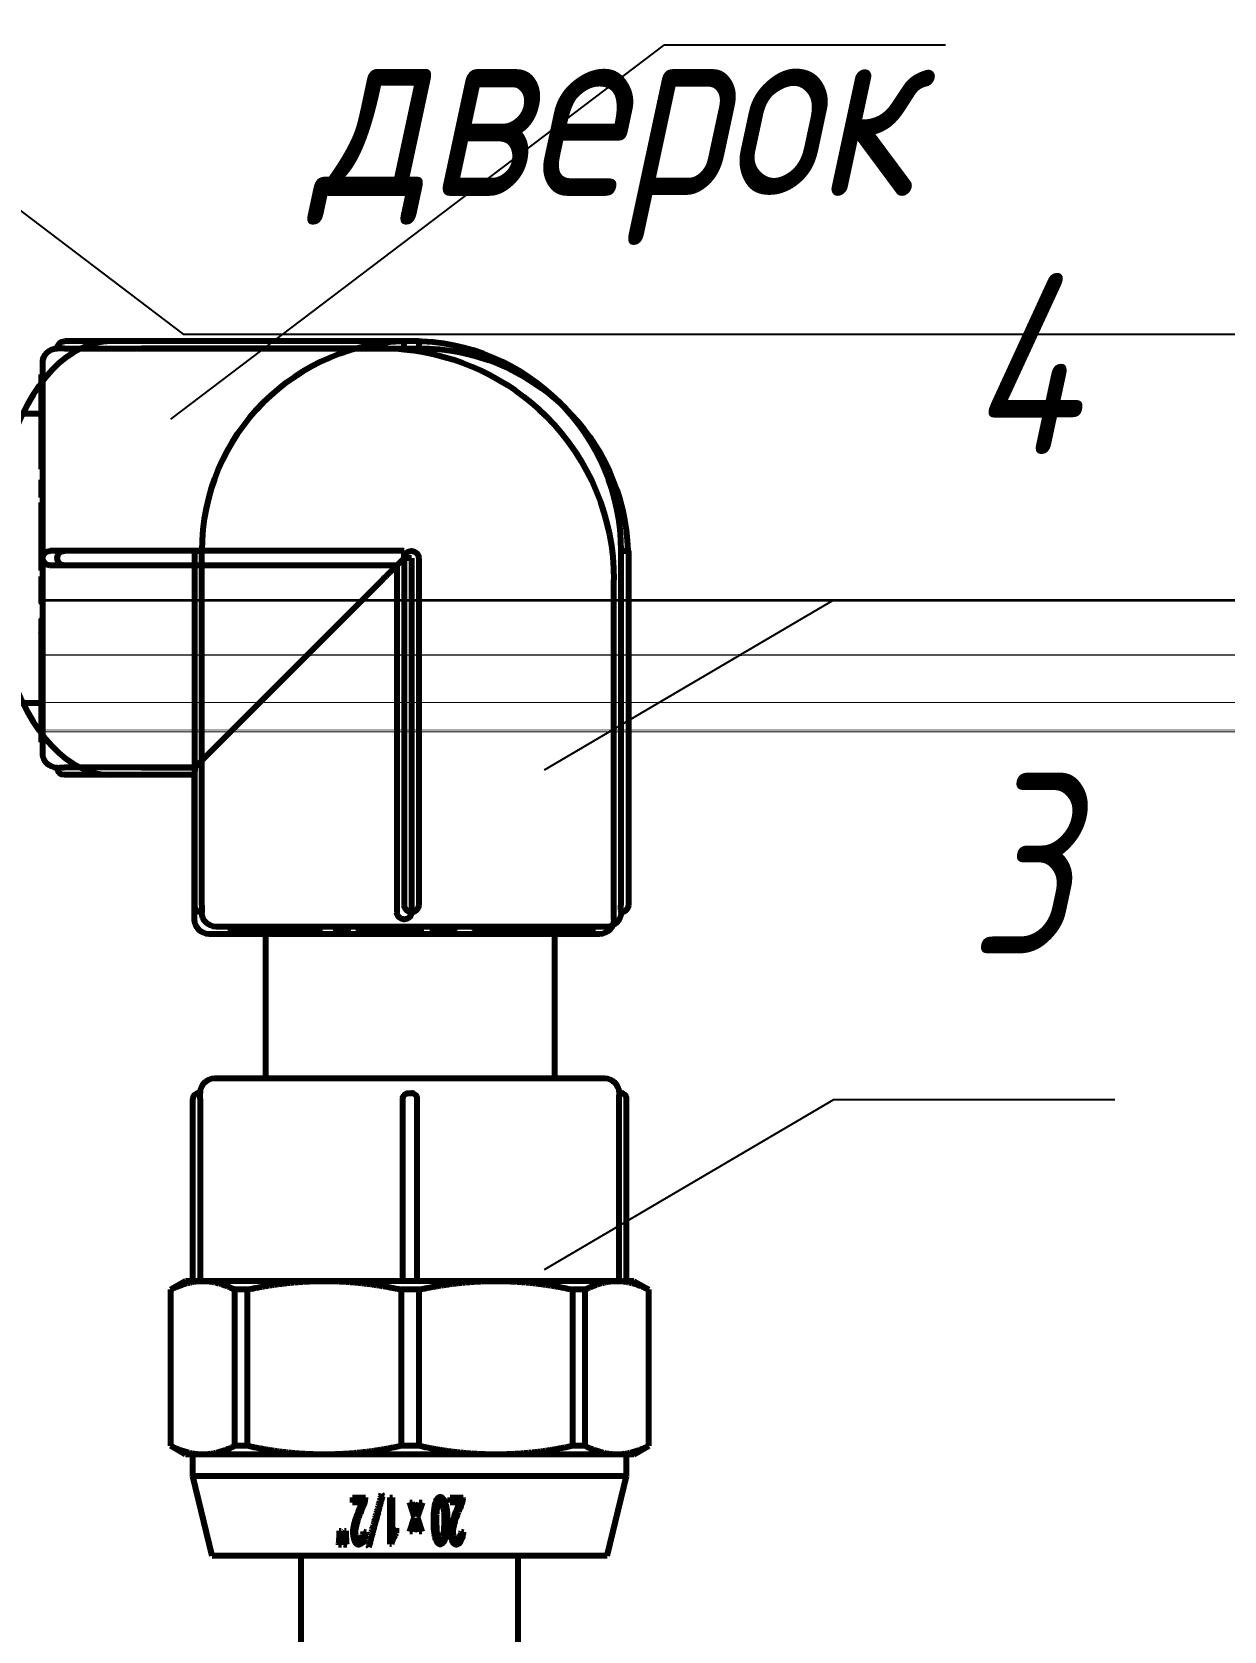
# Model space of a CAD drawing. Header units: millimetres. Extents: x -92220 to 11040, y -5929 to 27498.
# Drawn here: x 587.9 to 670.3, y 1433.7 to 1544.3 of the extents above; entities that cross this region are included whole.
import ezdxf

# ---------------------------------------------------------------- set-up
doc = ezdxf.new("R2010")
doc.units = ezdxf.units.MM
for name, color, linetype in [('17 Конструкции 2', 7, 'Continuous'), ('31 Вода ветка 11', 7, 'Continuous'), ('32 Вода ветка 12', 7, 'Continuous')]:
    doc.layers.add(name, color=color, linetype=linetype)
doc.styles.add('ГОСТ-ISOCPEUR', font='isocpeui.ttf', dxfattribs={"width": 0.8})

# ---------------------------------------------------------------- blocks, each defined once
blk = doc.blocks.new('A$C14EC3C771')
at = {"color": 0, "linetype": 'Continuous', "lineweight": -2}
for p, q in [((0, 15.5), (0.59, 16.53)), ((0, 14.31), (0, 15.5)), ((0.59, 16.52), (0.59, 16.53)), ((0.59, 16.53), (11.41, 16.53)), ((0.59, 16.52), (11.41, 16.52)), ((11.41, 16.52), (11.41, 16.53)), ((12, 15.5), (11.41, 16.53)), ((12, 14.31), (12, 15.5)), ((-7, 13.66), (-1.5, 15)), ((-1.5, -15), (-1.5, 15)), ((-1.5, 15), (0, 15)), ((12, 15), (24.6, 15)), ((24.6, 14.49), (12, 14.49)), ((25, 14.6), (25, 14.5)), ((25, 14.5), (25, 14.5)), ((-7, -13.66), (-7, 13.66)), ((0, 5.91), (0, 14.31)), ((12, 5.91), (12, 14.31)), ((26, -13.5), (26, 13.5)), ((-31, 12), (-30.43, 12.99)), ((-30.43, 12.99), (-21.07, 12.99)), ((-20.5, 12), (-21.07, 12.99)), ((-31, 11.09), (-31, 12)), ((-31, 4.59), (-31, 11.09)), ((-20.5, 11.09), (-20.5, 12)), ((-20.5, 12), (-19, 12)), ((-20.5, 4.59), (-20.5, 11.09)), ((11.41, 12.11), (0.59, 12.11)), ((0.59, 11.22), (0.59, 12.11)), ((0.59, 11.22), (11.41, 11.22)), ((11.41, 11.22), (11.41, 12.11)), ((-18, -11), (-18, 11)), ((-30.43, 9.18), (-21.07, 9.18)), ((-18, 7.5), (-7, 7.5)), ((0, -5.95), (0, 5.91)), ((12, -5.95), (12, 5.91)), ((-31, -4.59), (-31, 4.59)), ((-20.5, -4.59), (-20.5, 4.59)), ((-6.25, 4.72), (-6.25, 4.93)), ((-6.25, 4.36), (-6.25, 4.57)), ((-5.28, 4.87), (-5.28, 4.74)), ((-5.28, 4.52), (-5.28, 4.39)), ((-2.98, 3.95), (-3.31, 3.95)), ((-3.31, 3.32), (-3.31, 3.95)), ((-2.98, 3.95), (-2.98, 3.06)), ((-6.38, 2.8), (-6.27, 2.89)), ((-5.32, 3.19), (-5.37, 3.03)), ((-3.05, 3.06), (-2.98, 3.06)), ((-6.2, 1.27), (-6.2, 1.38)), ((-2.98, 1.38), (-2.98, 1.2)), ((-2.73, 1.96), (-2.85, 1.87)), ((-5.45, 0.91), (-5.09, 0.91)), ((-4.34, -0.33), (-3.33, 0)), ((-3.33, 0), (-3.33, -0.18)), ((11.41, 0.6), (0.59, 0.6)), ((0.59, -0.65), (0.59, 0.6)), ((11.41, -0.65), (11.41, 0.6)), ((12, 0.48), (24.6, 0.48)), ((25, 0.08), (25, -0.12)), ((-30.43, 0), (-21.07, 0)), ((-5.32, -0.2), (-5.32, -0.01)), ((-5.32, -0.01), (-4.34, -0.33)), ((-4.64, -0.43), (-5.32, -0.2)), ((-5.32, -0.65), (-4.64, -0.43)), ((-4.34, -0.52), (-5.32, -0.84)), ((-5.32, -0.84), (-5.32, -0.65)), ((-3.33, -0.86), (-4.34, -0.52)), ((-3.33, -0.18), (-4.04, -0.43)), ((-4.04, -0.43), (-3.33, -0.66)), ((-3.33, -0.66), (-3.33, -0.86)), ((0.59, -0.65), (11.41, -0.65)), ((12, -0.52), (24.6, -0.52)), ((-2.98, -2.8), (-3.31, -2.8)), ((-3.31, -3.43), (-3.31, -2.8)), ((-2.98, -2.8), (-2.98, -3.69)), ((-5.32, -3.56), (-5.37, -3.72)), ((-3.05, -3.69), (-2.98, -3.69)), ((-31, -11.09), (-31, -4.59)), ((-20.5, -11.09), (-20.5, -4.59)), ((0, -14.33), (0, -5.95)), ((12, -14.33), (12, -5.95)), ((-18, -7.5), (-7, -7.5)), ((-30.43, -9.19), (-21.07, -9.19)), ((-31, -12), (-31, -11.09)), ((-31, -12), (-30.43, -12.99)), ((-20.5, -12), (-21.07, -12.99)), ((-20.5, -12), (-20.5, -11.09)), ((-20.5, -12), (-19, -12)), ((11.41, -11.25), (0.59, -11.25)), ((0.59, -12.14), (0.59, -11.25)), ((0.59, -12.14), (11.41, -12.14)), ((11.41, -12.14), (11.41, -11.25)), ((-30.43, -12.99), (-21.07, -12.99)), ((-7, -13.66), (-1.5, -15)), ((0, -15.5), (0, -14.33)), ((12, -15.5), (12, -14.33)), ((-1.5, -15), (0, -15)), ((12, -14.49), (24.6, -14.49)), ((12, -15), (24.6, -15)), ((25, -14.5), (25, -14.5)), ((25, -14.5), (25, -14.6)), ((0, -15.5), (0.59, -16.53)), ((11.41, -16.52), (0.59, -16.52)), ((0.59, -16.53), (0.59, -16.52)), ((0.59, -16.53), (11.41, -16.53)), ((12, -15.5), (11.41, -16.53)), ((11.41, -16.53), (11.41, -16.52))]:
    blk.add_line(p, q, dxfattribs=at)
for centre, radius, start, end in [((24.6, 14.6), 0.4, 0, 90), ((25, 13.5), 1, 0, 90), ((-19, 11), 1, 0, 90), ((24.6, -0.12), 0.4, 270, 0), ((-19, -11), 1, 270, 0), ((25, -13.5), 1, 270, 0), ((24.6, -14.6), 0.4, 270, 0)]:
    blk.add_arc(centre, radius, start, end, dxfattribs=at)
for points, weights in [([(0, 14.31), (0, 15.38), (0.59, 16.52)], [1, 1.01647560781, 1]), ([(11.41, 16.52), (12, 15.38), (12, 14.31)], [1, 1.01647560781, 1]), ([(0.59, 12.11), (0, 13.24), (0, 14.31)], [1, 1.01647560781, 1]), ([(12, 14.31), (12, 13.24), (11.41, 12.11)], [1, 1.01647560781, 1]), ([(-31, 11.09), (-31, 12), (-30.43, 12.99)], [1, 1.02039017055, 1]), ([(-30.43, 12.99), (-30.43, 12.99), (-30.43, 12.99)], [1, 1.00000643757, 1.00001287108]), ([(-21.07, 12.99), (-20.5, 12), (-20.5, 11.09)], [1, 1.02039017055, 1]), ([(-21.07, 12.99), (-21.07, 12.99), (-21.07, 12.99)], [1.00001287108, 1.00000643757, 1]), ([(-30.43, 9.18), (-31, 10.17), (-31, 11.09)], [1, 1.02039017055, 1]), ([(-20.5, 11.09), (-20.5, 10.17), (-21.07, 9.18)], [1, 1.02039017055, 1]), ([(0, 5.91), (0, 8.48), (0.59, 11.22)], [1, 1.01647560781, 1]), ([(11.41, 11.22), (12, 8.48), (12, 5.91)], [1, 1.01647560781, 1]), ([(-31, 4.59), (-31, 6.8), (-30.43, 9.18)], [1, 1.02039017055, 1]), ([(-21.07, 9.18), (-20.5, 6.8), (-20.5, 4.59)], [1, 1.02039017055, 1]), ([(0.59, 0.6), (0, 3.34), (0, 5.91)], [1, 1.01647560781, 1]), ([(12, 5.91), (12, 3.34), (11.41, 0.6)], [1, 1.01647560781, 1]), ([(-30.43, 0), (-31, 2.39), (-31, 4.59)], [1, 1.02039017055, 1]), ([(-20.5, 4.59), (-20.5, 2.39), (-21.07, 0)], [1, 1.02039017055, 1]), ([(-5.88, 4.73), (-5.58, 4.74), (-5.28, 4.74)], [1, 1.00001499621, 1]), ([(-5.28, 4.87), (-5.52, 4.88), (-5.77, 4.89)], [1, 1.00000974873, 1]), ([(-5.28, 4.52), (-5.52, 4.53), (-5.77, 4.54)], [1, 1.00000962558, 1]), ([(-5.88, 4.38), (-5.58, 4.39), (-5.28, 4.39)], [1, 1.00001472954, 1]), ([(-6.38, 2.8), (-4.68, 2.35), (-2.85, 1.87)], [1, 0.99992220428, 1]), ([(-2.73, 1.96), (-4.57, 2.44), (-6.27, 2.89)], [1, 0.999922343825, 1]), ([(-2.98, 1.38), (-4.63, 1.38), (-6.2, 1.38)], [1, 1.00037678374, 1]), ([(-5.56, 1.2), (-4.3, 1.2), (-2.98, 1.2)], [1, 1.00023934171, 1]), ([(-31, -4.59), (-31, -2.39), (-30.43, 0)], [1, 1.02039017055, 1]), ([(-21.07, 0), (-20.5, -2.39), (-20.5, -4.59)], [1, 1.02039017055, 1]), ([(0, -5.95), (0, -3.39), (0.59, -0.65)], [1, 1.01647560781, 1]), ([(11.41, -0.65), (12, -3.39), (12, -5.95)], [1, 1.01647560781, 1]), ([(-30.43, -9.19), (-31, -6.8), (-31, -4.59)], [1, 1.02039017055, 1]), ([(-20.5, -4.59), (-20.5, -6.8), (-21.07, -9.19)], [1, 1.02039017055, 1]), ([(0.59, -11.25), (0, -8.52), (0, -5.95)], [1, 1.01647560781, 1]), ([(12, -5.95), (12, -8.52), (11.41, -11.25)], [1, 1.01647560781, 1]), ([(-31, -11.09), (-31, -10.17), (-30.43, -9.19)], [1, 1.02039017055, 1]), ([(-21.07, -9.19), (-20.5, -10.17), (-20.5, -11.09)], [1, 1.02039017055, 1]), ([(-30.43, -12.99), (-31, -12), (-31, -11.09)], [1, 1.02039017055, 1]), ([(-20.5, -11.09), (-20.5, -12), (-21.07, -12.99)], [1, 1.02039017055, 1]), ([(0, -14.33), (0, -13.27), (0.59, -12.14)], [1, 1.01647560781, 1]), ([(11.41, -12.14), (12, -13.27), (12, -14.33)], [1, 1.01647560781, 1]), ([(0.59, -16.52), (0, -15.39), (0, -14.33)], [1, 1.01647560781, 1]), ([(12, -14.33), (12, -15.39), (11.41, -16.52)], [1, 1.01647560781, 1])]:
    blk.add_rational_spline(points, weights, degree=2, dxfattribs=at)
for points, knots in [([(24.6, 14.49), (24.65, 14.49), (24.7, 14.49), (24.8, 14.49), (24.85, 14.49), (24.92, 14.5), (24.95, 14.5), (24.99, 14.5), (25, 14.5), (25, 14.5)], [0.06027142, 0.06027142, 0.06027142, 0.06027142, 0.0753398, 0.0753398, 0.09040818, 0.09040818, 0.10547796, 0.10547796, 0.12054774, 0.12054774, 0.12054774, 0.12054774]), ([(-5.77, 4.89), (-5.9, 4.9), (-6.03, 4.9), (-6.2, 4.92), (-6.22, 4.92), (-6.25, 4.93)], [-0.05077396, -0.05077396, -0.05077396, -0.05077396, -0.0090136, -0.0090136, 0, 0, 0, 0]), ([(-6.25, 4.72), (-6.15, 4.72), (-6.05, 4.72), (-5.92, 4.73), (-5.9, 4.73), (-5.88, 4.73)], [-0.03855209, -0.03855209, -0.03855209, -0.03855209, -0.00688919, -0.00688919, 0, 0, 0, 0]), ([(-5.77, 4.54), (-5.9, 4.54), (-6.03, 4.55), (-6.19, 4.57), (-6.22, 4.57), (-6.25, 4.57)], [-0.05069869, -0.05069869, -0.05069869, -0.05069869, -0.00907407, -0.00907407, 0, 0, 0, 0]), ([(-6.25, 4.36), (-6.15, 4.37), (-6.05, 4.37), (-5.92, 4.38), (-5.9, 4.38), (-5.88, 4.38)], [-0.03834267, -0.03834267, -0.03834267, -0.03834267, -0.00692498, -0.00692498, 0, 0, 0, 0]), ([(-3.31, 3.32), (-3.59, 3.43), (-3.9, 3.55), (-4.42, 3.74), (-4.58, 3.8), (-4.93, 3.89), (-5.18, 3.94), (-5.69, 3.92), (-5.83, 3.88), (-5.97, 3.83), (-6.05, 3.8), (-6.15, 3.71), (-6.17, 3.68), (-6.2, 3.64), (-6.21, 3.62), (-6.23, 3.54), (-6.22, 3.5), (-6.22, 3.47)], [-0.7581192, -0.7581192, -0.7581192, -0.7581192, -0.6146606, -0.6146606, -0.4855216, -0.4855216, -0.2887135, -0.2887135, -0.1346827, -0.1346827, -0.0513112, -0.0513112, -0.0240004, -0.0240004, -0.0118535, -0.0118535, 0, 0, 0, 0]), ([(-6.22, 3.47), (-6.21, 3.45), (-6.21, 3.43), (-6.19, 3.39), (-6.18, 3.37), (-6.14, 3.31), (-6.11, 3.28), (-5.98, 3.19), (-5.86, 3.13), (-5.57, 3.06), (-5.47, 3.04), (-5.37, 3.03)], [-0.1463418, -0.1463418, -0.1463418, -0.1463418, -0.1343182, -0.1343182, -0.1217776, -0.1217776, -0.0930675, -0.0930675, -0.0303124, -0.0303124, 0, 0, 0, 0]), ([(-5.32, 3.19), (-5.4, 3.21), (-5.48, 3.23), (-5.64, 3.28), (-5.69, 3.31), (-5.76, 3.36), (-5.8, 3.39), (-5.84, 3.44), (-5.85, 3.46), (-5.86, 3.5), (-5.86, 3.52), (-5.86, 3.54), (-5.86, 3.56), (-5.84, 3.59), (-5.83, 3.6), (-5.79, 3.64), (-5.76, 3.66), (-5.67, 3.71), (-5.6, 3.73), (-5.41, 3.75), (-5.28, 3.75), (-4.98, 3.7), (-4.86, 3.67), (-4.51, 3.57), (-4.26, 3.48), (-3.74, 3.28), (-3.71, 3.26), (-3.38, 3.1), (-3.22, 3.07), (-3.05, 3.06)], [-0.2326309, -0.2326309, -0.2326309, -0.2326309, -0.2296216, -0.2296216, -0.2264407, -0.2264407, -0.223502, -0.223502, -0.2217825, -0.2217825, -0.2202314, -0.2202314, -0.217468, -0.217468, -0.213954, -0.213954, -0.2077172, -0.2077172, -0.1926831, -0.1926831, -0.1683988, -0.1683988, -0.1482295, -0.1482295, -0.1139741, -0.1139741, -0.0515541, -0.0515541, 0, 0, 0, 0]), ([(-6.2, 1.27), (-5.98, 1.2), (-5.77, 1.11), (-5.53, 0.96), (-5.49, 0.94), (-5.45, 0.91)], [-0.08592871, -0.08592871, -0.08592871, -0.08592871, -0.01537987, -0.01537987, 0, 0, 0, 0]), ([(-5.09, 0.91), (-5.21, 1), (-5.34, 1.08), (-5.5, 1.17), (-5.53, 1.18), (-5.56, 1.2)], [-0.05691164, -0.05691164, -0.05691164, -0.05691164, -0.01056661, -0.01056661, 0, 0, 0, 0]), ([(24.6, 0.48), (24.65, 0.48), (24.7, 0.47), (24.8, 0.43), (24.85, 0.4), (24.92, 0.33), (24.95, 0.28), (24.99, 0.18), (25, 0.13), (25, 0.08)], [0.12054774, 0.12054774, 0.12054774, 0.12054774, 0.13561612, 0.13561612, 0.1506845, 0.1506845, 0.16575427, 0.16575427, 0.18082405, 0.18082405, 0.18082405, 0.18082405]), ([(-4.76, -2.59), (-4.51, -2.6), (-4.27, -2.59), (-4.05, -2.58), (-3.79, -2.57), (-3.38, -2.47), (-3.25, -2.45), (-3.06, -2.32), (-3.01, -2.28), (-2.97, -2.23), (-2.95, -2.21), (-2.93, -2.16), (-2.92, -2.14), (-2.92, -2.1), (-2.92, -2.08), (-2.94, -2.03), (-2.95, -2.01), (-2.99, -1.96), (-3.02, -1.92), (-3.17, -1.83), (-3.26, -1.8), (-3.78, -1.65), (-4.53, -1.66), (-5.3, -1.67), (-5.6, -1.73), (-5.85, -1.79), (-5.96, -1.84), (-6.09, -1.91), (-6.13, -1.93), (-6.18, -1.99), (-6.19, -2.01), (-6.21, -2.06), (-6.22, -2.09), (-6.22, -2.1), (-6.22, -2.13), (-6.21, -2.15), (-6.19, -2.2), (-6.18, -2.22), (-6.14, -2.29), (-6.1, -2.32), (-5.93, -2.42), (-5.78, -2.47), (-5.37, -2.57), (-5.05, -2.59), (-4.76, -2.59)], [-0.156997, -0.156997, -0.156997, -0.156997, -0.1038511, -0.1038511, -0.0649974, -0.0649974, -0.0587778, -0.0587778, -0.0562932, -0.0562932, -0.0547171, -0.0547171, -0.0537338, -0.0537338, -0.0528499, -0.0528499, -0.0517728, -0.0517728, -0.0505902, -0.0505902, -0.0492365, -0.0492365, -0.0430135, -0.0430135, -0.0277868, -0.0277868, -0.0131938, -0.0131938, -0.0069007, -0.0069007, -0.0036524, -0.0036524, 0, 0, 0, 0.007801, 0.007801, 0.0153385, 0.0153385, 0.0283501, 0.0283501, 0.0639454, 0.0639454, 0.1224253, 0.1224253, 0.1224253, 0.1224253]), ([(-4.88, -2.4), (-5.11, -2.39), (-5.36, -2.37), (-5.66, -2.29), (-5.72, -2.26), (-5.79, -2.23), (-5.81, -2.21), (-5.84, -2.18), (-5.85, -2.17), (-5.86, -2.14), (-5.87, -2.13), (-5.87, -2.11), (-5.87, -2.09), (-5.86, -2.07), (-5.85, -2.05), (-5.83, -2.02), (-5.8, -2), (-5.72, -1.96), (-5.65, -1.93), (-5.36, -1.86), (-5.15, -1.85), (-4.75, -1.83), (-4.47, -1.83), (-4.24, -1.84), (-4.12, -1.84), (-3.85, -1.86), (-3.67, -1.88), (-3.48, -1.94), (-3.42, -1.96), (-3.35, -2.01), (-3.33, -2.03), (-3.31, -2.06), (-3.3, -2.07), (-3.29, -2.09), (-3.29, -2.1), (-3.28, -2.12), (-3.29, -2.14), (-3.3, -2.16), (-3.31, -2.17), (-3.34, -2.21), (-3.36, -2.23), (-3.43, -2.27), (-3.51, -2.31), (-3.87, -2.38), (-4.24, -2.44), (-4.88, -2.4)], [-1.736994, -1.736994, -1.736994, -1.736994, -1.717674, -1.717674, -1.705973, -1.705973, -1.698722, -1.698722, -1.694748, -1.694748, -1.691583, -1.691583, -1.687823, -1.687823, -1.682417, -1.682417, -1.673581, -1.673581, -1.650696, -1.650696, -1.562596, -1.562596, -1.355065, -1.355065, -1.149811, -1.149811, -0.870283, -0.870283, -0.766779, -0.766779, -0.698313, -0.698313, -0.644949, -0.644949, -0.604925, -0.604925, -0.562592, -0.562592, -0.501078, -0.501078, -0.38586, -0.38586, -0.196, -0.196, 0, 0, 0, 0]), ([(-3.31, -3.43), (-4.37, -3), (-4.79, -2.88), (-5.46, -2.78), (-5.73, -2.85), (-5.98, -2.91), (-6.05, -2.96), (-6.13, -3.03), (-6.16, -3.05), (-6.2, -3.1), (-6.21, -3.13), (-6.23, -3.21), (-6.22, -3.25), (-6.22, -3.28)], [-0.1425657, -0.1425657, -0.1425657, -0.1425657, -0.123973, -0.123973, -0.0995736, -0.0995736, -0.0531841, -0.0531841, -0.0248283, -0.0248283, -0.011913, -0.011913, 0, 0, 0, 0]), ([(-6.22, -3.28), (-6.21, -3.3), (-6.21, -3.32), (-6.19, -3.36), (-6.18, -3.38), (-6.14, -3.44), (-6.11, -3.47), (-5.98, -3.56), (-5.86, -3.62), (-5.57, -3.69), (-5.47, -3.71), (-5.37, -3.72)], [-0.1455071, -0.1455071, -0.1455071, -0.1455071, -0.1331286, -0.1331286, -0.1204447, -0.1204447, -0.0915917, -0.0915917, -0.0293236, -0.0293236, 0, 0, 0, 0]), ([(-5.32, -3.56), (-5.41, -3.54), (-5.51, -3.52), (-5.68, -3.45), (-5.73, -3.42), (-5.8, -3.36), (-5.82, -3.34), (-5.85, -3.3), (-5.85, -3.28), (-5.86, -3.25), (-5.86, -3.23), (-5.86, -3.19), (-5.85, -3.18), (-5.83, -3.14), (-5.81, -3.13), (-5.76, -3.09), (-5.71, -3.06), (-5.57, -3.02), (-5.46, -3), (-4.72, -3.04), (-3.9, -3.41), (-3.59, -3.55), (-3.56, -3.56), (-3.36, -3.65), (-3.21, -3.68), (-3.05, -3.69)], [-0.2150324, -0.2150324, -0.2150324, -0.2150324, -0.1876984, -0.1876984, -0.1620225, -0.1620225, -0.145966, -0.145966, -0.1347558, -0.1347558, -0.1294997, -0.1294997, -0.1249356, -0.1249356, -0.1179244, -0.1179244, -0.1079938, -0.1079938, -0.0982483, -0.0982483, -0.0666039, -0.0666039, -0.0480374, -0.0480374, 0, 0, 0, 0]), ([(24.6, -14.49), (24.65, -14.49), (24.7, -14.49), (24.8, -14.49), (24.85, -14.49), (24.92, -14.5), (24.95, -14.5), (24.99, -14.5), (25, -14.5), (25, -14.5)], [0.12054774, 0.12054774, 0.12054774, 0.12054774, 0.13561612, 0.13561612, 0.1506845, 0.1506845, 0.16575427, 0.16575427, 0.18082405, 0.18082405, 0.18082405, 0.18082405])]:
    blk.add_open_spline(points, degree=3, knots=knots, dxfattribs=at)

msp = doc.modelspace()

# ---------------------------------------------------------------- linework, layer by layer
at = {"layer": '17 Конструкции 2'}
for p, q in [((450.27, 1635.68), (598.34, 1523.44)), ((598.34, 1523.44), (683.72, 1523.44))]:
    msp.add_line(p, q, dxfattribs=at)
at = {"layer": '31 Вода ветка 11', "color": 1, "lineweight": 80, "extrusion": (-1, -2.06582e-16, -2.22045e-16)}
for p, q in [((614.62, 1522.95), (590.12, 1522.95)), ((590.12, 1522.44), (614.62, 1522.44)), ((588.62, 1494.45), (588.62, 1521.45)), ((588.62, 1520.65), (588.52, 1520.65)), ((588.52, 1520.65), (588.52, 1518.91)), ((588.62, 1518.91), (588.52, 1518.91)), ((588.52, 1517.65), (588.52, 1516.65)), ((588.62, 1517.65), (588.52, 1517.65)), ((588.62, 1516.65), (588.52, 1516.65)), ((588.52, 1516.65), (588.52, 1516.03)), ((588.52, 1516.03), (588.52, 1514.74)), ((588.62, 1516.03), (588.52, 1516.03)), ((588.52, 1514.74), (588.52, 1514.6)), ((588.62, 1514.74), (588.52, 1514.74)), ((588.62, 1514.6), (588.52, 1514.6)), ((588.52, 1514.6), (588.52, 1514.11)), ((588.62, 1514.11), (588.52, 1514.11)), ((588.52, 1513.37), (588.52, 1513.26)), ((588.62, 1513.37), (588.52, 1513.37)), ((588.52, 1513.26), (588.52, 1513.02)), ((588.62, 1513.26), (588.52, 1513.26)), ((588.62, 1513.02), (588.52, 1513.02)), ((588.52, 1513.02), (588.52, 1512.15)), ((588.62, 1512.15), (588.52, 1512.15)), ((588.52, 1511.79), (588.52, 1511.55)), ((588.62, 1511.79), (588.52, 1511.79)), ((588.52, 1511.55), (588.52, 1511.28)), ((588.62, 1511.55), (588.52, 1511.55)), ((588.62, 1511.28), (588.52, 1511.28)), ((588.52, 1511.28), (588.52, 1509.99)), ((588.52, 1509.99), (588.52, 1509.96)), ((588.62, 1509.99), (588.52, 1509.99)), ((588.52, 1509.96), (588.52, 1509.69)), ((588.62, 1509.96), (588.52, 1509.96)), ((588.52, 1509.69), (588.52, 1509.03)), ((588.62, 1509.69), (588.52, 1509.69)), ((588.62, 1508.89), (588.52, 1508.89)), ((588.52, 1508.81), (588.52, 1508.42)), ((588.52, 1508.42), (588.52, 1508.14)), ((588.62, 1508.42), (588.52, 1508.42)), ((588.62, 1508.14), (588.52, 1508.14)), ((588.52, 1508.14), (588.52, 1507.89)), ((588.52, 1507.89), (588.52, 1507.1)), ((588.62, 1507.89), (588.52, 1507.89)), ((599.12, 1508.45), (590.12, 1508.45)), ((599.12, 1507.45), (590.12, 1507.45)), ((588.62, 1507.1), (588.52, 1507.1)), ((588.52, 1506.67), (588.52, 1506.41)), ((588.62, 1506.67), (588.52, 1506.67)), ((588.52, 1506.41), (588.52, 1506.26)), ((588.62, 1506.41), (588.52, 1506.41)), ((588.52, 1506.26), (588.52, 1505.75)), ((588.62, 1506.26), (588.52, 1506.26)), ((588.62, 1504.89), (588.52, 1504.89)), ((588.62, 1503.67), (588.52, 1503.67)), ((588.62, 1502.75), (588.52, 1502.75)), ((588.52, 1501.14), (588.52, 1500.74)), ((588.62, 1501.14), (588.52, 1501.14)), ((588.62, 1500.74), (588.52, 1500.74)), ((588.62, 1499.5), (588.52, 1499.5)), ((588.52, 1498.77), (588.52, 1498.71)), ((588.62, 1498.77), (588.52, 1498.77)), ((588.52, 1498.71), (588.52, 1498.53)), ((588.62, 1498.71), (588.52, 1498.71)), ((588.62, 1498.53), (588.52, 1498.53)), ((588.52, 1497.81), (588.52, 1497.53)), ((588.62, 1497.81), (588.52, 1497.81)), ((588.52, 1497.53), (588.52, 1497.45)), ((588.62, 1497.53), (588.52, 1497.53)), ((588.52, 1497.45), (588.52, 1497.35)), ((588.62, 1497.45), (588.52, 1497.45)), ((588.52, 1497.35), (588.52, 1497.25)), ((588.62, 1497.35), (588.52, 1497.35)), ((588.62, 1497.25), (588.52, 1497.25)), ((588.52, 1495.89), (588.52, 1495.5)), ((588.62, 1495.89), (588.52, 1495.89)), ((588.52, 1495.5), (588.52, 1495.27)), ((588.62, 1495.5), (588.52, 1495.5)), ((588.52, 1495.27), (588.52, 1495.22)), ((588.62, 1495.27), (588.52, 1495.27)), ((588.62, 1495.22), (588.52, 1495.22)), ((599.12, 1493.46), (590.12, 1493.46)), ((614.62, 1493.46), (614.62, 1492.95)), ((599.12, 1492.95), (590.12, 1492.95))]:
    msp.add_line(p, q, dxfattribs=at)
at = {"layer": '31 Вода ветка 11', "color": 1, "lineweight": 80}
for p, q in [((614.62, 1522.95), (614.62, 1522.44)), ((599.12, 1508.45), (599.63, 1508.45))]:
    msp.add_line(p, q, dxfattribs=at)
at = {"layer": '31 Вода ветка 11', "color": 1, "lineweight": 80, "extrusion": (1.45349e-16, -1, -2.22045e-16)}
for p, q in [((599.12, 1508.45), (599.12, 1483.95)), ((599.63, 1483.95), (599.63, 1508.45)), ((613.62, 1507.95), (613.62, 1483.95)), ((614.62, 1507.95), (614.62, 1483.95)), ((628.61, 1508.45), (628.61, 1483.95)), ((628.61, 1508.45), (629.12, 1508.45)), ((629.12, 1508.45), (629.12, 1483.95)), ((627.62, 1482.45), (600.62, 1482.45)), ((601.42, 1482.45), (601.42, 1482.35)), ((601.42, 1482.35), (603.16, 1482.35)), ((603.16, 1482.45), (603.16, 1482.35)), ((604.42, 1482.45), (604.42, 1482.35)), ((604.42, 1482.35), (605.42, 1482.35)), ((605.42, 1482.45), (605.42, 1482.35)), ((605.42, 1482.35), (606.04, 1482.35)), ((606.04, 1482.45), (606.04, 1482.35)), ((606.04, 1482.35), (607.33, 1482.35)), ((607.33, 1482.45), (607.33, 1482.35)), ((607.33, 1482.35), (607.47, 1482.35)), ((607.47, 1482.45), (607.47, 1482.35)), ((607.47, 1482.35), (607.96, 1482.35)), ((607.96, 1482.45), (607.96, 1482.35)), ((608.7, 1482.45), (608.7, 1482.35)), ((608.7, 1482.35), (608.81, 1482.35)), ((608.81, 1482.45), (608.81, 1482.35)), ((608.81, 1482.35), (609.05, 1482.35)), ((609.05, 1482.45), (609.05, 1482.35)), ((609.05, 1482.35), (609.92, 1482.35)), ((609.92, 1482.45), (609.92, 1482.35)), ((610.28, 1482.45), (610.28, 1482.35)), ((610.28, 1482.35), (610.52, 1482.35)), ((610.52, 1482.45), (610.52, 1482.35)), ((610.52, 1482.35), (610.79, 1482.35)), ((610.79, 1482.45), (610.79, 1482.35)), ((610.79, 1482.35), (612.08, 1482.35)), ((612.08, 1482.45), (612.08, 1482.35)), ((612.08, 1482.35), (612.11, 1482.35)), ((612.11, 1482.45), (612.11, 1482.35)), ((612.11, 1482.35), (612.38, 1482.35)), ((612.38, 1482.45), (612.38, 1482.35)), ((612.38, 1482.35), (613.04, 1482.35)), ((613.18, 1482.45), (613.18, 1482.35)), ((613.26, 1482.35), (613.65, 1482.35)), ((613.65, 1482.45), (613.65, 1482.35)), ((613.65, 1482.35), (613.93, 1482.35)), ((613.93, 1482.45), (613.93, 1482.35)), ((613.93, 1482.35), (614.18, 1482.35)), ((614.18, 1482.45), (614.18, 1482.35)), ((614.18, 1482.35), (614.97, 1482.35)), ((614.97, 1482.45), (614.97, 1482.35)), ((615.4, 1482.45), (615.4, 1482.35)), ((615.4, 1482.35), (615.66, 1482.35)), ((615.66, 1482.45), (615.66, 1482.35)), ((615.66, 1482.35), (615.81, 1482.35)), ((615.81, 1482.45), (615.81, 1482.35)), ((615.81, 1482.35), (616.32, 1482.35)), ((617.18, 1482.45), (617.18, 1482.35)), ((618.4, 1482.45), (618.4, 1482.35)), ((619.32, 1482.45), (619.32, 1482.35)), ((620.94, 1482.45), (620.94, 1482.35)), ((620.94, 1482.35), (621.34, 1482.35)), ((621.34, 1482.45), (621.34, 1482.35)), ((622.58, 1482.45), (622.58, 1482.35)), ((623.3, 1482.45), (623.3, 1482.35)), ((623.3, 1482.35), (623.36, 1482.35)), ((623.36, 1482.45), (623.36, 1482.35)), ((623.36, 1482.35), (623.54, 1482.35)), ((623.54, 1482.45), (623.54, 1482.35)), ((624.26, 1482.45), (624.26, 1482.35)), ((624.26, 1482.35), (624.54, 1482.35)), ((624.54, 1482.45), (624.54, 1482.35)), ((624.54, 1482.35), (624.62, 1482.35)), ((624.62, 1482.45), (624.62, 1482.35)), ((624.62, 1482.35), (624.72, 1482.35)), ((624.72, 1482.45), (624.72, 1482.35)), ((624.72, 1482.35), (624.82, 1482.35)), ((624.82, 1482.45), (624.82, 1482.35)), ((626.18, 1482.45), (626.18, 1482.35)), ((626.18, 1482.35), (626.57, 1482.35)), ((626.57, 1482.45), (626.57, 1482.35)), ((626.57, 1482.35), (626.8, 1482.35)), ((626.8, 1482.45), (626.8, 1482.35)), ((626.8, 1482.35), (626.85, 1482.35)), ((626.85, 1482.45), (626.85, 1482.35))]:
    msp.add_line(p, q, dxfattribs=at)
at = {"layer": '31 Вода ветка 11', "flags": 128}
for points in [[(597.47, 1517.56), (631.62, 1543.45), (651.04, 1543.45)], [(623.32, 1493.31), (643.33, 1505.06), (662.75, 1505.06)], [(623.32, 1458.75), (643.33, 1470.51), (662.75, 1470.51)]]:
    msp.add_lwpolyline(points, dxfattribs=at)
at = {"layer": '31 Вода ветка 11', "color": 1, "lineweight": 80}
for points in [[(556.46, 1517.95), (588.62, 1517.95)], [(556.46, 1497.95), (588.62, 1497.95)], [(604.02, 1482.45), (604.02, 1471.95)], [(624.02, 1482.45), (624.02, 1471.95)]]:
    msp.add_lwpolyline(points, dxfattribs=at)
at = {"layer": '31 Вода ветка 11', "color": 1, "lineweight": 80, "extrusion": (2.22045e-16, 4.58704e-32, -1)}
for centre, radius, start, end in [((-590.12, 1522.45), 0.5, 0, 90), ((-589.62, 1521.45), 1, 0, 90), ((-590.12, 1507.95), 0.5, 270, 90), ((-589.62, 1494.45), 1, 270, 0), ((-590.12, 1493.45), 0.5, 270, 0)]:
    msp.add_arc(centre, radius, start, end, dxfattribs=at)
at = {"layer": '31 Вода ветка 11', "color": 1, "lineweight": 80}
for centre, start, end in [((614.12, 1508.45), 0, 180), ((614.62, 1507.95), 1.9761, 90)]:
    msp.add_arc(centre, 14.5, start, end, dxfattribs=at)
at = {"layer": '31 Вода ветка 11', "color": 1, "lineweight": 80, "extrusion": (4.93038e-32, -2.22045e-16, -1)}
msp.add_arc((-614.12, 1507.95), 0.5, 0, 180, dxfattribs=at)
at = {"layer": '31 Вода ветка 11', "color": 1, "lineweight": 80, "extrusion": (-3.22741e-32, 2.22045e-16, -1)}
for centre, radius, start, end in [((-599.62, 1483.95), 0.5, 270, 0), ((-600.62, 1483.45), 1, 270, 0), ((-614.12, 1483.95), 0.5, 180, 0), ((-627.62, 1483.45), 1, 180, 270), ((-628.62, 1483.95), 0.5, 180, 270)]:
    msp.add_arc(centre, radius, start, end, dxfattribs=at)
at = {"layer": '31 Вода ветка 11', "color": 1, "lineweight": 80}
for points, degree, knots in [([(590.12, 1522.44), (590.06, 1522.44), (590, 1522.44), (589.88, 1522.45), (589.83, 1522.45), (589.75, 1522.45), (589.71, 1522.45), (589.66, 1522.45), (589.65, 1522.45), (589.62, 1522.45), (589.62, 1522.45), (589.62, 1522.45)], 3, [0.22380526, 0.22380526, 0.22380526, 0.22380526, 0.24107522, 0.24107522, 0.25834518, 0.25834518, 0.27361424, 0.27361424, 0.28601062, 0.28601062, 0.29840701, 0.29840701, 0.29840701, 0.29840701]), ([(588.52, 1518.77), (588.52, 1518.62), (588.52, 1518.18), (588.52, 1517.79), (588.52, 1517.65)], 2, [-3, -3, -3, -2, -1, -0.484947, -0.484947, -0.484947]), ([(588.52, 1503.67), (588.52, 1503.67), (588.52, 1503.54), (588.52, 1503.3)], 2, [-1.502374, -1.502374, -1.502374, -1, 0, 0, 0]), ([(588.52, 1503.3), (588.52, 1503.04), (588.52, 1502.77), (588.52, 1502.75)], 2, [-2, -2, -2, -1, -0.936655, -0.936655, -0.936655]), ([(588.52, 1502.75), (588.52, 1502.75), (588.52, 1502.69), (588.52, 1502.51)], 2, [-1.431321, -1.431321, -1.431321, -1, 0, 0, 0]), ([(588.52, 1501.42), (588.52, 1501.24), (588.52, 1501.14), (588.52, 1501.14)], 2, [-3, -3, -3, -2, -1.429003, -1.429003, -1.429003]), ([(588.52, 1500.74), (588.52, 1500.74), (588.52, 1500.67), (588.52, 1500.59)], 2, [-1.875117, -1.875117, -1.875117, -1, 0, 0, 0]), ([(588.52, 1499.75), (588.52, 1499.54), (588.52, 1499.5), (588.52, 1499.5)], 2, [-2, -2, -2, -1, -0.823469, -0.823469, -0.823469]), ([(588.52, 1498.53), (588.52, 1498.38), (588.52, 1498.15), (588.52, 1498.03)], 2, [-1.854622, -1.854622, -1.854622, -1, 0, 0, 0]), ([(588.52, 1498.03), (588.52, 1497.86), (588.52, 1497.81), (588.52, 1497.81)], 2, [-3, -3, -3, -2, -1.715556, -1.715556, -1.715556]), ([(589.62, 1493.45), (589.62, 1493.45), (589.62, 1493.45), (589.65, 1493.45), (589.66, 1493.45), (589.71, 1493.45), (589.75, 1493.46), (589.83, 1493.46), (589.88, 1493.46), (590, 1493.46), (590.06, 1493.46), (590.12, 1493.46)], 3, [0.44761051, 0.44761051, 0.44761051, 0.44761051, 0.4600069, 0.4600069, 0.47240329, 0.47240329, 0.48767234, 0.48767234, 0.5049423, 0.5049423, 0.52221227, 0.52221227, 0.52221227, 0.52221227]), ([(599.63, 1483.95), (599.63, 1483.89), (599.63, 1483.83), (599.63, 1483.72), (599.62, 1483.66), (599.62, 1483.58), (599.62, 1483.54), (599.62, 1483.5), (599.62, 1483.48), (599.62, 1483.46), (599.62, 1483.45), (599.62, 1483.45)], 3, [0.22380526, 0.22380526, 0.22380526, 0.22380526, 0.24107522, 0.24107522, 0.25834518, 0.25834518, 0.27361424, 0.27361424, 0.28601062, 0.28601062, 0.29840701, 0.29840701, 0.29840701, 0.29840701]), ([(628.62, 1483.45), (628.62, 1483.45), (628.62, 1483.46), (628.62, 1483.48), (628.62, 1483.5), (628.62, 1483.54), (628.61, 1483.58), (628.61, 1483.66), (628.61, 1483.72), (628.61, 1483.83), (628.61, 1483.89), (628.61, 1483.95)], 3, [0.44761051, 0.44761051, 0.44761051, 0.44761051, 0.4600069, 0.4600069, 0.47240329, 0.47240329, 0.48767234, 0.48767234, 0.5049423, 0.5049423, 0.52221227, 0.52221227, 0.52221227, 0.52221227]), ([(603.3, 1482.35), (603.45, 1482.35), (603.89, 1482.35), (604.28, 1482.35), (604.42, 1482.35)], 2, [-3, -3, -3, -2, -1, -0.484947, -0.484947, -0.484947]), ([(618.4, 1482.35), (618.4, 1482.35), (618.53, 1482.35), (618.77, 1482.35)], 2, [-1.502374, -1.502374, -1.502374, -1, 0, 0, 0]), ([(618.77, 1482.35), (619.03, 1482.35), (619.3, 1482.35), (619.32, 1482.35)], 2, [-2, -2, -2, -1, -0.936655, -0.936655, -0.936655]), ([(619.32, 1482.35), (619.32, 1482.35), (619.39, 1482.35), (619.57, 1482.35)], 2, [-1.431321, -1.431321, -1.431321, -1, 0, 0, 0]), ([(620.65, 1482.35), (620.84, 1482.35), (620.94, 1482.35), (620.94, 1482.35)], 2, [-3, -3, -3, -2, -1.429003, -1.429003, -1.429003]), ([(621.34, 1482.35), (621.34, 1482.35), (621.4, 1482.35), (621.48, 1482.35)], 2, [-1.875117, -1.875117, -1.875117, -1, 0, 0, 0]), ([(622.32, 1482.35), (622.53, 1482.35), (622.58, 1482.35), (622.58, 1482.35)], 2, [-2, -2, -2, -1, -0.823469, -0.823469, -0.823469]), ([(623.54, 1482.35), (623.69, 1482.35), (623.92, 1482.35), (624.04, 1482.35)], 2, [-1.854622, -1.854622, -1.854622, -1, 0, 0, 0]), ([(624.04, 1482.35), (624.21, 1482.35), (624.26, 1482.35), (624.26, 1482.35)], 2, [-3, -3, -3, -2, -1.715556, -1.715556, -1.715556])]:
    msp.add_open_spline(points, degree=degree, knots=knots, dxfattribs=at)
for points in [[(588.52, 1518.91), (588.52, 1518.91), (588.52, 1518.77)], [(588.52, 1509.03), (588.52, 1508.95), (588.52, 1508.89)], [(588.52, 1508.89), (588.52, 1508.86), (588.52, 1508.81)], [(588.52, 1505.75), (588.52, 1505.34), (588.52, 1504.95), (588.52, 1504.91)], [(588.52, 1504.91), (588.52, 1504.89), (588.52, 1504.89)], [(588.52, 1502.51), (588.52, 1502.35), (588.52, 1502.1), (588.52, 1501.84), (588.52, 1501.56), (588.52, 1501.42)], [(588.52, 1500.59), (588.52, 1500.44), (588.52, 1499.98), (588.52, 1499.75)], [(588.52, 1499.5), (588.52, 1499.47), (588.52, 1499.44)], [(588.52, 1499.44), (588.52, 1499.27), (588.52, 1499.1)], [(588.52, 1499.1), (588.52, 1498.98), (588.52, 1498.77)], [(588.52, 1497.25), (588.52, 1497.25), (588.52, 1497.03)], [(588.52, 1497.03), (588.52, 1496.84), (588.52, 1496.56)], [(588.52, 1496.56), (588.52, 1496.28), (588.52, 1495.9), (588.52, 1495.89)], [(588.52, 1495.89), (588.52, 1495.89), (588.52, 1495.89)], [(603.16, 1482.35), (603.16, 1482.35), (603.3, 1482.35)], [(613.04, 1482.35), (613.12, 1482.35), (613.18, 1482.35)], [(613.18, 1482.35), (613.21, 1482.35), (613.26, 1482.35)], [(616.32, 1482.35), (616.73, 1482.35), (617.12, 1482.35), (617.17, 1482.35)], [(617.17, 1482.35), (617.18, 1482.35), (617.18, 1482.35)], [(619.57, 1482.35), (619.72, 1482.35), (619.97, 1482.35), (620.23, 1482.35), (620.51, 1482.35), (620.65, 1482.35)], [(621.48, 1482.35), (621.63, 1482.35), (622.1, 1482.35), (622.32, 1482.35)], [(622.58, 1482.35), (622.6, 1482.35), (622.63, 1482.35)], [(622.63, 1482.35), (622.8, 1482.35), (622.97, 1482.35)], [(622.97, 1482.35), (623.09, 1482.35), (623.3, 1482.35)], [(624.82, 1482.35), (624.82, 1482.35), (625.04, 1482.35)], [(625.04, 1482.35), (625.23, 1482.35), (625.51, 1482.35)], [(625.51, 1482.35), (625.79, 1482.35), (626.17, 1482.35), (626.18, 1482.35)], [(626.18, 1482.35), (626.18, 1482.35), (626.18, 1482.35)]]:
    msp.add_open_spline(points, degree=2, dxfattribs=at)
at = {"layer": '32 Вода ветка 12', "color": 5, "lineweight": 80, "extrusion": (-1, 1.3935e-15, -2.22045e-16)}
for p, q in [((613.62, 1522.95), (593.34, 1522.95)), ((613.62, 1522.37), (613.62, 1522.95)), ((612.12, 1522.44), (595.45, 1522.44)), ((613.62, 1508.45), (589.12, 1508.45)), ((613.12, 1507.45), (589.12, 1507.45)), ((613.62, 1507.95), (613.12, 1507.45)), ((613.12, 1507.45), (613.12, 1483.45)), ((613.62, 1507.95), (613.62, 1508.45)), ((614.12, 1507.95), (613.62, 1507.95)), ((614.12, 1507.95), (614.12, 1483.45)), ((612.12, 1506.45), (599.13, 1493.46)), ((628.12, 1482.95), (628.12, 1506.45)), ((595.45, 1493.46), (599.13, 1493.46)), ((599.12, 1492.95), (593.34, 1492.95)), ((599.12, 1482.95), (599.12, 1492.95)), ((627.12, 1481.95), (600.12, 1481.95))]:
    msp.add_line(p, q, dxfattribs=at)
at = {"layer": '32 Вода ветка 12', "flags": 128}
for points in [[(597.47, 1517.56), (631.62, 1543.45), (651.04, 1543.45)], [(623.32, 1458.75), (643.33, 1470.51), (662.75, 1470.51)]]:
    msp.add_lwpolyline(points, dxfattribs=at)
at = {"layer": '32 Вода ветка 12', "color": 5, "lineweight": 80}
for points in [[(604.02, 1481.95), (604.02, 1471.95)], [(624.02, 1481.95), (624.02, 1471.95)]]:
    msp.add_lwpolyline(points, dxfattribs=at)
at = {"layer": '32 Вода ветка 12', "color": 5, "lineweight": 80, "extrusion": (2.22045e-16, -3.09419e-31, -1)}
for centre, radius, start, end in [((-612.12, 1506.45), 16, 95.3794, 135), ((-612.12, 1506.45), 16, 135, 180), ((-589.12, 1507.95), 0.5, 270, 90), ((-613.62, 1483.45), 0.5, 180, 0), ((-600.12, 1482.95), 1, 270, 0), ((-627.12, 1482.95), 1, 180, 270)]:
    msp.add_arc(centre, radius, start, end, dxfattribs=at)
at = {"layer": '32 Вода ветка 12', "color": 5, "lineweight": 80}
msp.add_ellipse((593.34, 1507.95), major_axis=(0, 15), ratio=0.545561, start_param=0, end_param=3.141593, dxfattribs=at)
for points, knots in [([(613.62, 1522.37), (613.37, 1522.4), (613.12, 1522.41), (612.62, 1522.44), (612.37, 1522.44), (612.12, 1522.44)], [-0.1505166, -0.1505166, -0.1505166, -0.1505166, -0.0751727, -0.0751727, -0.0000024, -0.0000024, -0.0000024, -0.0000024]), ([(599.13, 1493.46), (599.13, 1493.46), (599.13, 1493.45), (599.13, 1493.45), (599.13, 1493.39), (599.13, 1493.32), (599.13, 1493.2), (599.12, 1493.14), (599.12, 1493.05), (599.12, 1493.02), (599.12, 1492.96), (599.12, 1492.95), (599.12, 1492.95)], [0.30051544, 0.30051544, 0.30051544, 0.30051544, 0.30137498, 0.30137498, 0.30137498, 0.32021092, 0.32021092, 0.33904685, 0.33904685, 0.35788279, 0.35788279, 0.37671872, 0.37671872, 0.37671872, 0.37671872])]:
    msp.add_open_spline(points, degree=3, knots=knots, dxfattribs=at)
msp.add_open_spline([(612.12, 1506.45), (612.45, 1506.79), (612.79, 1507.12), (613.12, 1507.45)], degree=3, dxfattribs=at)

# ---------------------------------------------------------------- block references
at = {"layer": '31 Вода ветка 11', "color": 1, "lineweight": 80, "rotation": 89.99999999999999}
msp.add_blockref('A$C14EC3C771', (614, 1445.95), dxfattribs=at)
at = {"layer": '32 Вода ветка 12', "color": 5, "lineweight": 80, "rotation": 89.99999999999999}
msp.add_blockref('A$C14EC3C771', (614, 1445.95), dxfattribs=at)

# ---------------------------------------------------------------- texts
at = {"layer": '17 Конструкции 2', "insert": (607.23, 1529.61), "char_height": 12.5, "width": 83.0815, "attachment_point": 7, "style": 'ГОСТ-ISOCPEUR'}
msp.add_mtext('{упор для\\Pдверок}', dxfattribs=at)
at = {"layer": '31 Вода ветка 11', "linetype": 'Continuous', "style": 'ГОСТ-ISOCPEUR', "width": 0.8}
for s, p in [('4', (652.67, 1515.13)), ('3', (652.67, 1480.57))]:
    msp.add_text(s, height=12.5, dxfattribs=at).set_placement(p)
at = {"layer": '32 Вода ветка 12', "linetype": 'Continuous', "style": 'ГОСТ-ISOCPEUR', "width": 0.8}
msp.add_text('3', height=12.5, dxfattribs=at).set_placement((652.67, 1480.57))

doc.saveas('drawing.dxf')
